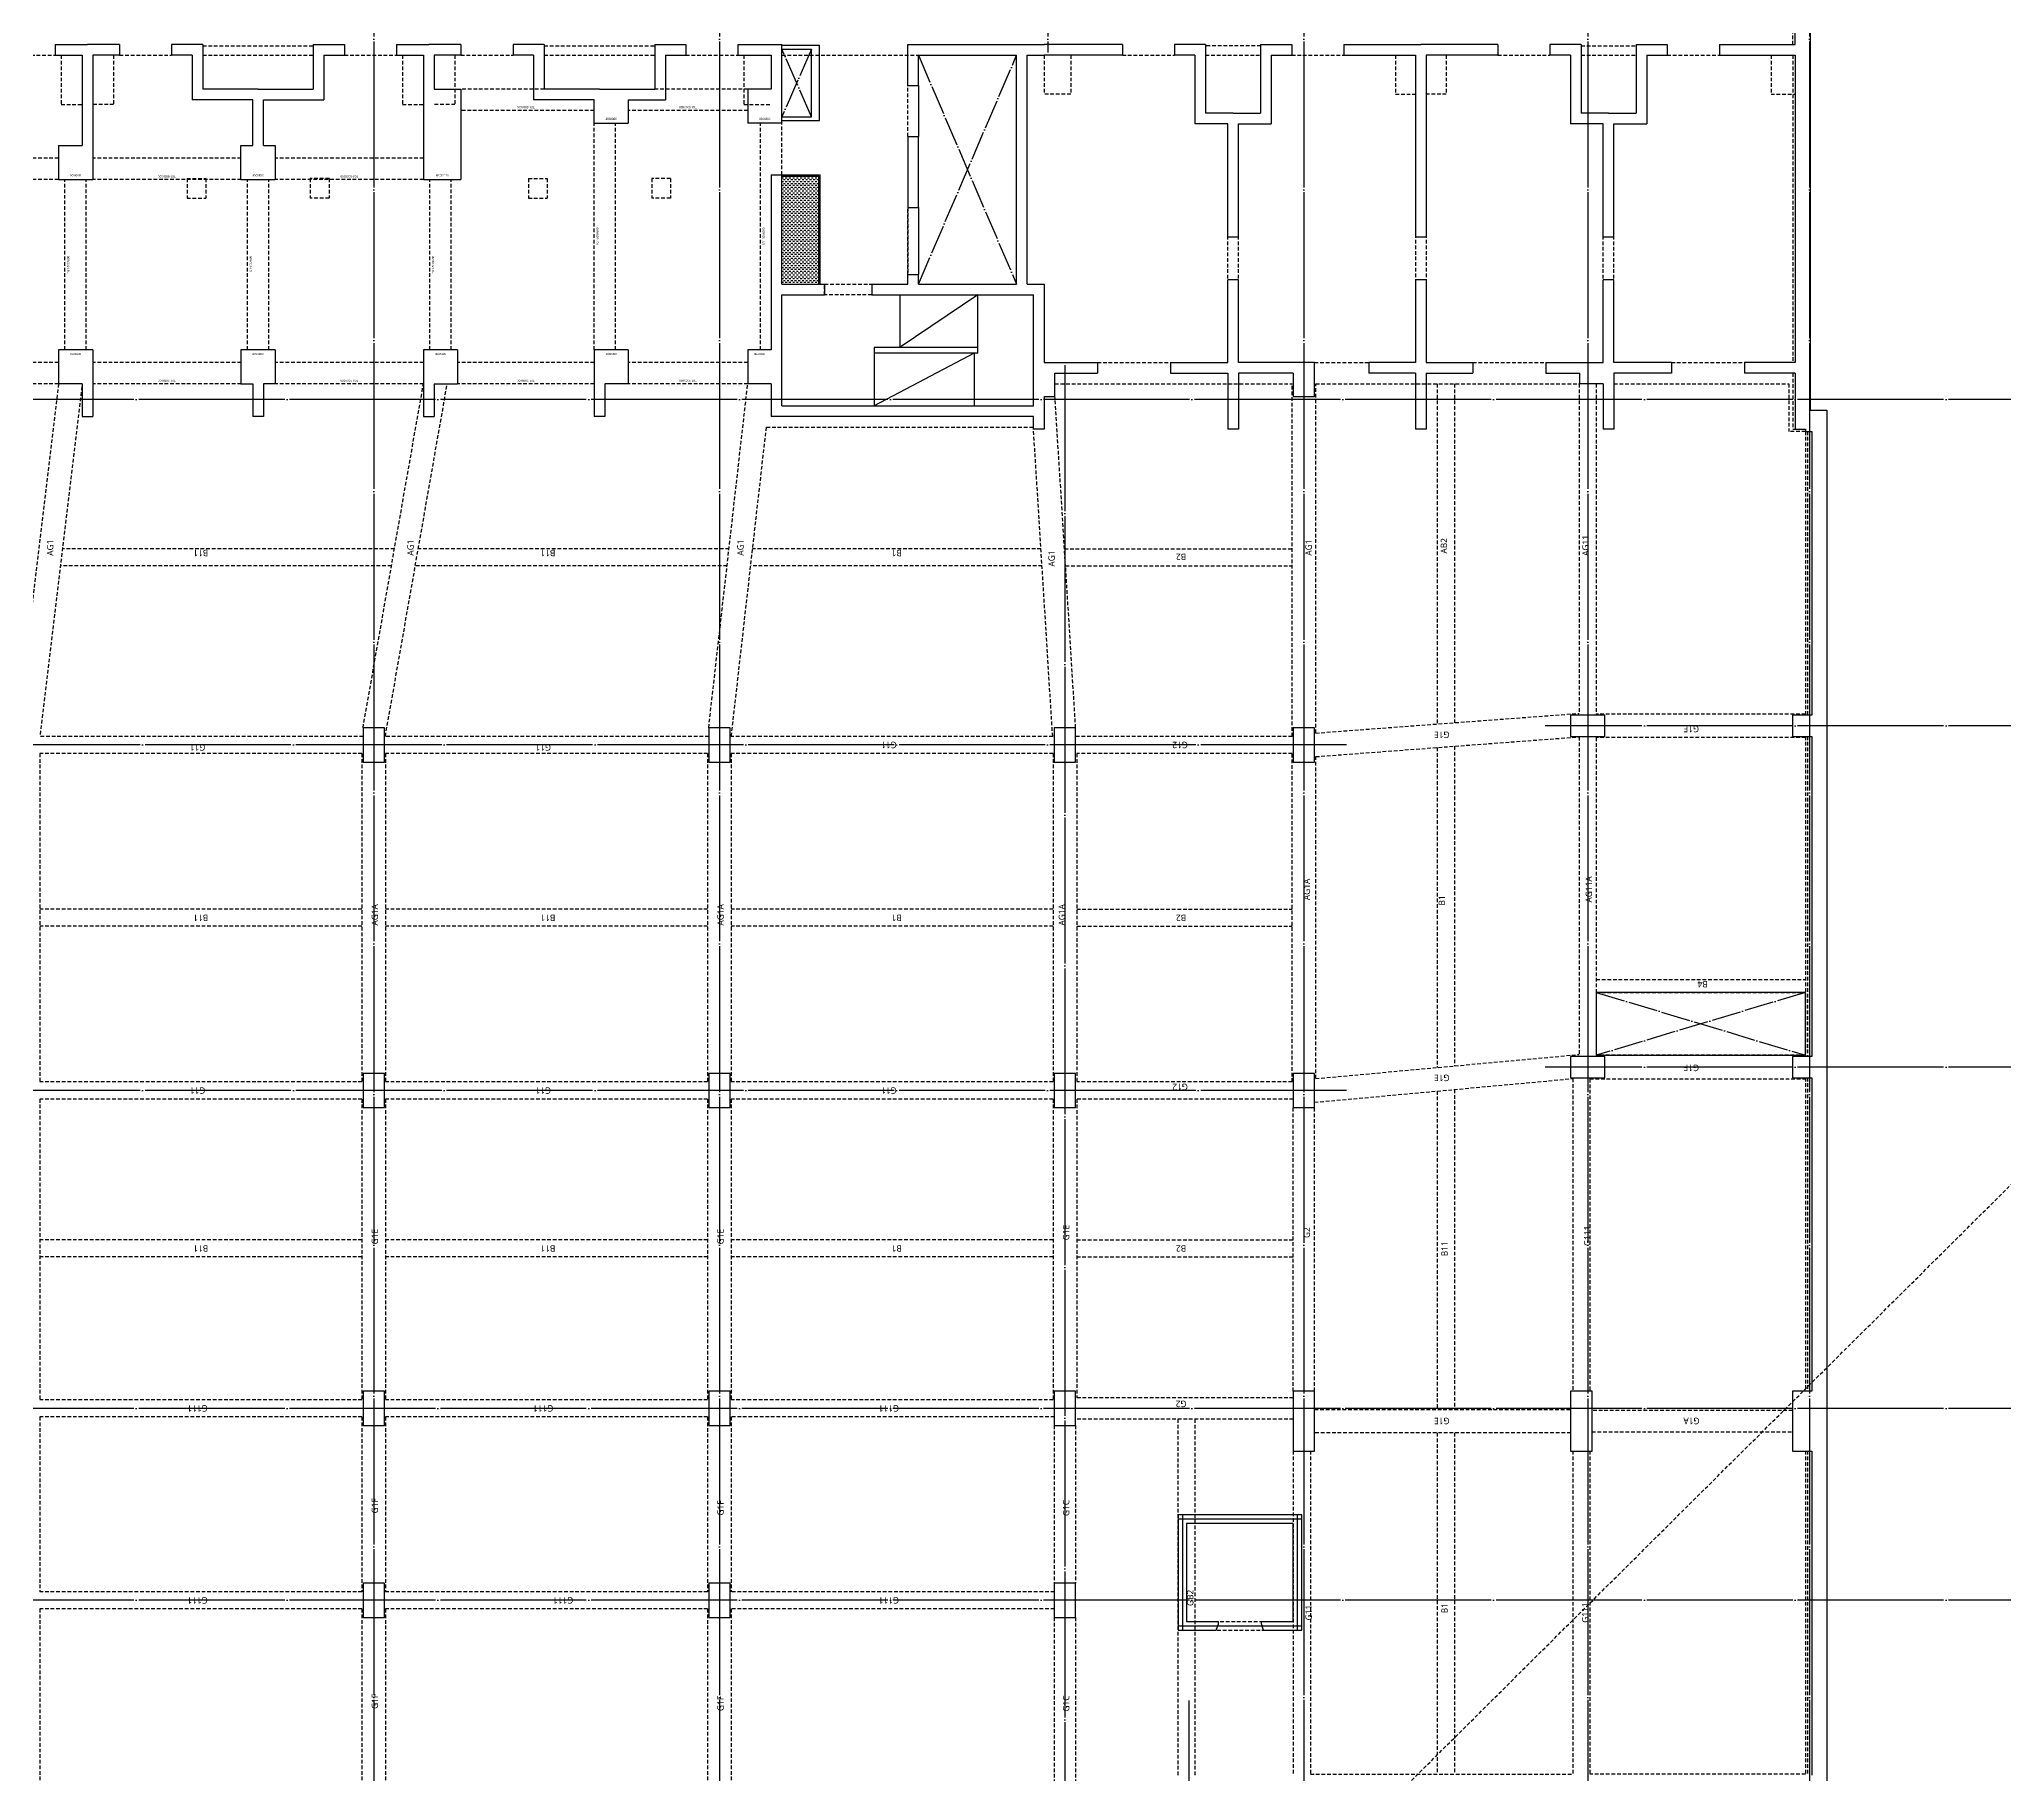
# Model space of a CAD drawing. Header units: millimetres. Extents: x 317501 to 2277231, y -321722 to 1186893.
# Drawn here: x 2086267 to 2132325, y -78136 to -37458 of the extents above; entities that cross this region are included whole.
import ezdxf
from ezdxf.enums import TextEntityAlignment as Align

# ---------------------------------------------------------------- set-up
doc = ezdxf.new("R2010")
doc.units = ezdxf.units.MM
doc.header["$LTSCALE"] = 57
for name, pattern in [('XS-지하주차장$0$CEN', [62, 60, -1, 0, -1]), ('XS-지하주차장$0$DDOT', [14, 12, -1, 0, -1]), ('XS-지하주차장$0$HID', [2.3, 1.5, -0.8])]:
    doc.linetypes.add(name, pattern=pattern)
for name, color, linetype, plot in [('XS-지하주차장$0$0106', 3, 'XS-지하주차장$0$HID', False), ('XS-지하주차장$0$B-TEXT', 7, 'Continuous', False), ('XS-지하주차장$0$DEFPOINT', 144, 'Continuous', False), ('XS-지하주차장$0$G-TEXT', 3, 'Continuous', False), ('XS-지하주차장$0$PD', 145, 'XS-지하주차장$0$HID', False)]:
    doc.layers.add(name, color=color, linetype=linetype, plot=plot)
for name, color, linetype in [('XS-지하주차장$0$AWG', 5, 'XS-지하주차장$0$HID'), ('XS-지하주차장$0$B', 9, 'XS-지하주차장$0$HID'), ('XS-지하주차장$0$BEAM', 6, 'XS-지하주차장$0$HID'), ('XS-지하주차장$0$CEN-P', 14, 'XS-지하주차장$0$CEN'), ('XS-지하주차장$0$COL', 2, 'Continuous'), ('XS-지하주차장$0$DA', 7, 'XS-지하주차장$0$HID'), ('XS-지하주차장$0$DASH', 8, 'Continuous'), ('XS-지하주차장$0$EL7', 7, 'Continuous'), ('XS-지하주차장$0$FP-CORE', 8, 'Continuous'), ('XS-지하주차장$0$G', 4, 'XS-지하주차장$0$HID'), ('XS-지하주차장$0$OPEN', 9, 'XS-지하주차장$0$DDOT'), ('XS-지하주차장$0$STEEL', 9, 'Continuous'), ('XS-지하주차장$0$TG', 30, 'XS-지하주차장$0$HID'), ('XS-지하주차장$0$W1', 2, 'Continuous'), ('XS-지하주차장$0$W1-H', 11, 'XS-지하주차장$0$HID'), ('XS-지하주차장$0$W2', 9, 'Continuous'), ('XS-지하주차장$0$WG', 6, 'XS-지하주차장$0$HID')]:
    doc.layers.add(name, color=color, linetype=linetype)
doc.styles.add('XS-지하주차장$0$맑은 고딕', font='malgun.ttf')
doc.styles.add('XS-지하주차장$0$맑은고딕', font='malgun.ttf')

# ---------------------------------------------------------------- blocks, each defined once
blk = doc.blocks.new('XS-지하주차장$0$B2-W')
at = {"layer": 'XS-지하주차장$0$W1-H'}
for p, q in [((68165, 41045), (67365, 41045)), ((67365, 40495), (67365, 41045)), ((68165, 40245), (68165, 41045)), ((72150, 41045), (72150, 40245)), ((72950, 41045), (72150, 41045)), ((72950, 41045), (72950, 40495)), ((75065, 41125), (75065, 40495)), ((75315, 41125), (75065, 41125)), ((75315, 41125), (75315, 40370)), ((67365, 40495), (66600, 40495)), ((66600, 40495), (66600, 40245)), ((68165, 40245), (66600, 40245)), ((75065, 40245), (72150, 40245)), ((75065, 40495), (72950, 40495)), ((75065, 39615), (75065, 40245)), ((75315, 39615), (75315, 40370)), ((75315, 39615), (75065, 39615)), ((75065, 37915), (75065, 38395)), ((75315, 38395), (75065, 38395)), ((75315, 37665), (75315, 38395)), ((74025, 36495), (74025, 37915)), ((75065, 37915), (74025, 37915)), ((74275, 36370), (74275, 37665)), ((75315, 37665), (74275, 37665)), ((66600, 36245), (66600, 36495)), ((67365, 36495), (66600, 36495)), ((68165, 36770), (67365, 36770)), ((67365, 36770), (67365, 36495)), ((68165, 35970), (68165, 36770)), ((72150, 36770), (72150, 35970)), ((72150, 36770), (72950, 36770)), ((72950, 36770), (72950, 36495)), ((72950, 36495), (74025, 36495)), ((67365, 36245), (66600, 36245)), ((67365, 35970), (67365, 36245)), ((68165, 35970), (67365, 35970)), ((72950, 35970), (72150, 35970)), ((72950, 36245), (74025, 36245)), ((72950, 36245), (72950, 35970)), ((74025, 36245), (74025, 34825)), ((74275, 36370), (74275, 35075)), ((75315, 35075), (74275, 35075)), ((75315, 35075), (75315, 34345)), ((75065, 34825), (74025, 34825)), ((75065, 34825), (75065, 34345)), ((75315, 34345), (75065, 34345)), ((38450, 33910), (38450, 33410)), ((39250, 33910), (38450, 33910)), ((39250, 33410), (39250, 33910)), ((42950, 33910), (42950, 33410)), ((43750, 33910), (42950, 33910)), ((43750, 33410), (43750, 33910)), ((50400, 33910), (50400, 33410)), ((51200, 33910), (50400, 33910)), ((51200, 33410), (51200, 33910)), ((58500, 33910), (58500, 33410)), ((59300, 33910), (58500, 33910)), ((59300, 33410), (59300, 33910)), ((38450, 33410), (39250, 33410)), ((42950, 33410), (43750, 33410)), ((50400, 33410), (51200, 33410)), ((58500, 33410), (59300, 33410)), ((75065, 33125), (75065, 32495)), ((75315, 33125), (75065, 33125)), ((75315, 33125), (75315, 32370)), ((68165, 32495), (66600, 32495)), ((66600, 32495), (66600, 32245)), ((67365, 32245), (66600, 32245)), ((67365, 32245), (67365, 31695)), ((68165, 31695), (68165, 32495)), ((75065, 32495), (72150, 32495)), ((72150, 32495), (72150, 31615)), ((75065, 32245), (74275, 32245)), ((74275, 32245), (74275, 31615)), ((75065, 31615), (75065, 32245)), ((75315, 31615), (75315, 32370)), ((68165, 31695), (67365, 31695)), ((74275, 31615), (72150, 31615)), ((75315, 31615), (75065, 31615)), ((75065, 29915), (75065, 30395)), ((75315, 30395), (75065, 30395)), ((75315, 29665), (75315, 30395)), ((74025, 28495), (74025, 29915)), ((75065, 29915), (74025, 29915)), ((74275, 28370), (74275, 29665)), ((75315, 29665), (74275, 29665)), ((66600, 28245), (66600, 28495)), ((68165, 28495), (66600, 28495)), ((67365, 28245), (66600, 28245)), ((67365, 27695), (67365, 28245)), ((68165, 27695), (68165, 28495)), ((73475, 28495), (74025, 28495)), ((73475, 28495), (73475, 27695)), ((74275, 28370), (74275, 27075)), ((68165, 27695), (67365, 27695)), ((74025, 27695), (73475, 27695)), ((74025, 27695), (74025, 26825)), ((75065, 26825), (74025, 26825)), ((75315, 27075), (74275, 27075)), ((75065, 26825), (75065, 26345)), ((75315, 27075), (75315, 26345)), ((75315, 26345), (75065, 26345)), ((38450, 25810), (38450, 25310)), ((39250, 25810), (38450, 25810)), ((39250, 25310), (39250, 25810)), ((42950, 25810), (42950, 25310)), ((43750, 25810), (42950, 25810)), ((43750, 25310), (43750, 25810)), ((50400, 25810), (50400, 25310)), ((51200, 25810), (50400, 25810)), ((51200, 25310), (51200, 25810)), ((58500, 25810), (58500, 25310)), ((59300, 25810), (58500, 25810)), ((59300, 25310), (59300, 25810)), ((38450, 25310), (39250, 25310)), ((42950, 25310), (43750, 25310)), ((50400, 25310), (51200, 25310)), ((58500, 25310), (59300, 25310)), ((68165, 24895), (67365, 24895)), ((67365, 24345), (67365, 24895)), ((68165, 24345), (68165, 24895)), ((74275, 24895), (73475, 24895)), ((73475, 24095), (73475, 24895)), ((74275, 24345), (74275, 24895)), ((75065, 25125), (75065, 24345)), ((75315, 25125), (75065, 25125)), ((75315, 25125), (75315, 24095)), ((67365, 24345), (66600, 24345)), ((66600, 18195), (66600, 24345)), ((66850, 24095), (69450, 24095)), ((66850, 24095), (66850, 18195)), ((72265, 24345), (68165, 24345)), ((69450, 24095), (69450, 23095)), ((69700, 24095), (72265, 24095)), ((69700, 24095), (69700, 23095)), ((72265, 24345), (72265, 24095)), ((73475, 24095), (75315, 24095)), ((75065, 24345), (74275, 24345)), ((69700, 23095), (69450, 23095)), ((69450, 21985), (69450, 18195)), ((69700, 21985), (69450, 21985)), ((69700, 21985), (69700, 21145)), ((69700, 21145), (69930, 21145)), ((69700, 20895), (69700, 18595)), ((69700, 20895), (69930, 20895)), ((69930, 21145), (69930, 20895)), ((73165, 21145), (71500, 21145)), ((71500, 21145), (71500, 20895)), ((71500, 20895), (73165, 20895)), ((73165, 21145), (73165, 20895)), ((74355, 21145), (75315, 21145)), ((74355, 21145), (74355, 20895)), ((74355, 20895), (75065, 20895)), ((75065, 20895), (75065, 18595)), ((75315, 21145), (75315, 17945)), ((69700, 18595), (75065, 18595)), ((66300, 17945), (66300, 18195)), ((66300, 18195), (66600, 18195)), ((66850, 18195), (69450, 18195)), ((69700, 18345), (69700, 17945)), ((69700, 18345), (75065, 18345)), ((75065, 18345), (75065, 17945)), ((38450, 17710), (38450, 17210)), ((39250, 17710), (38450, 17710)), ((39250, 17210), (39250, 17710)), ((42950, 17710), (42950, 17210)), ((43750, 17710), (42950, 17710)), ((43750, 17210), (43750, 17710)), ((50400, 17710), (50400, 17210)), ((51200, 17710), (50400, 17710)), ((51200, 17210), (51200, 17710)), ((58500, 17710), (58500, 17210)), ((59300, 17710), (58500, 17710)), ((59300, 17210), (59300, 17710)), ((67065, 17945), (66300, 17945)), ((67065, 17945), (67065, 17695)), ((67065, 17695), (67615, 17695)), ((67615, 17695), (67615, 16700)), ((67865, 17945), (67865, 16700)), ((69700, 17945), (67865, 17945)), ((75065, 16115), (75065, 17945)), ((75315, 16115), (75315, 17945)), ((38450, 17210), (39250, 17210)), ((42950, 17210), (43750, 17210)), ((50400, 17210), (51200, 17210)), ((58500, 17210), (59300, 17210)), ((67865, 16700), (67615, 16700)), ((75315, 16115), (75065, 16115)), ((40850, 14810), (38150, 14810)), ((38150, 14810), (38150, 11910)), ((40850, 11910), (40850, 14810)), ((67865, 14990), (67615, 14990)), ((67615, 14990), (67615, 13645)), ((67865, 14990), (67865, 13645)), ((75065, 14415), (75065, 14895)), ((75315, 14895), (75065, 14895)), ((75315, 14165), (75315, 14895)), ((40650, 14610), (38350, 14610)), ((38350, 14610), (38350, 12110)), ((40650, 12110), (40650, 14610)), ((73455, 13645), (73455, 14415)), ((75065, 14415), (73455, 14415)), ((73705, 13520), (73705, 14165)), ((75315, 14165), (73705, 14165)), ((66300, 13395), (66300, 13645)), ((67615, 13645), (66300, 13645)), ((67615, 13395), (66300, 13395)), ((67615, 12110), (67615, 13395)), ((67865, 13645), (73455, 13645)), ((67865, 12110), (67865, 13395)), ((67865, 13395), (73455, 13395)), ((73455, 13395), (73455, 12625)), ((73705, 13520), (73705, 12875)), ((75065, 12625), (73455, 12625)), ((75315, 12875), (73705, 12875)), ((75065, 12625), (75065, 12145)), ((75315, 12875), (75315, 12145)), ((38350, 12110), (40650, 12110)), ((42350, 12110), (42350, 11610)), ((43750, 12110), (42350, 12110)), ((43750, 11610), (43750, 12110)), ((50400, 12110), (50400, 11610)), ((51200, 12110), (50400, 12110)), ((51200, 11610), (51200, 12110)), ((58500, 12110), (58500, 11610)), ((59300, 12110), (58500, 12110)), ((58500, 12110), (58500, 11610)), ((59300, 12110), (58500, 12110)), ((59300, 11610), (59300, 12110)), ((59300, 11610), (59300, 12110)), ((67615, 12110), (67065, 12110)), ((67065, 12110), (67065, 11610)), ((67865, 11610), (67865, 12110)), ((75315, 12145), (75065, 12145)), ((38150, 11910), (40850, 11910)), ((42350, 11610), (43750, 11610)), ((50400, 11610), (51200, 11610)), ((58500, 11610), (59300, 11610)), ((58500, 11610), (59300, 11610)), ((67065, 11610), (67865, 11610)), ((75065, 10925), (75065, 9245)), ((75315, 10925), (75065, 10925)), ((75315, 10925), (75315, 9120)), ((67865, 10340), (67615, 10340)), ((67615, 9245), (67615, 10340)), ((67865, 9245), (67865, 10340)), ((66300, 8995), (66300, 9245)), ((67615, 9245), (66300, 9245)), ((75065, 9245), (67865, 9245)), ((67615, 8995), (66300, 8995)), ((67615, 8995), (67615, 7900)), ((67865, 8995), (67865, 7900)), ((75065, 8995), (67865, 8995)), ((75065, 7315), (75065, 8995)), ((75315, 7315), (75315, 9120)), ((67865, 7900), (67615, 7900)), ((75315, 7315), (75065, 7315)), ((67865, 6190), (67615, 6190)), ((67615, 6190), (67615, 5395)), ((67865, 6190), (67865, 4845)), ((75065, 5615), (75065, 6095)), ((75315, 6095), (75065, 6095)), ((75315, 5365), (75315, 6095)), ((42350, 5610), (42350, 5110)), ((43750, 5610), (42350, 5610)), ((43750, 5110), (43750, 5610)), ((51600, 5610), (51100, 5610)), ((51100, 5610), (51100, 4810)), ((51600, 4810), (51600, 5610)), ((59600, 5610), (59100, 5610)), ((59100, 5610), (59100, 4810)), ((59600, 4810), (59600, 5610)), ((73455, 4845), (73455, 5615)), ((75065, 5615), (73455, 5615)), ((42350, 5110), (43750, 5110)), ((67365, 4845), (67365, 5395)), ((67365, 5395), (67615, 5395)), ((73705, 4720), (73705, 5365)), ((75315, 5365), (73705, 5365)), ((51100, 4810), (51600, 4810)), ((59100, 4810), (59600, 4810)), ((66300, 4595), (66300, 4845)), ((67365, 4845), (66300, 4845)), ((67865, 4845), (73455, 4845)), ((73705, 4720), (73705, 4075)), ((67615, 4595), (66300, 4595)), ((67615, 3250), (67615, 4595)), ((67865, 3250), (67865, 4595)), ((67865, 4595), (73455, 4595)), ((73455, 4595), (73455, 3825)), ((75065, 3825), (73455, 3825)), ((75315, 4075), (73705, 4075)), ((75065, 3825), (75065, 3345)), ((75315, 4075), (75315, 3345)), ((67865, 3250), (67615, 3250)), ((75315, 3345), (75065, 3345)), ((75065, 2125), (75065, 400)), ((75315, 2125), (75065, 2125)), ((75315, 2125), (75315, 400)), ((67865, 1540), (67615, 1540)), ((67615, 400), (67615, 1540)), ((67865, 400), (67865, 1540)), ((42350, 60), (34750, 60)), ((43750, 410), (42350, 410)), ((42350, 410), (42350, 60)), ((43750, 60), (43750, 410)), ((51100, 60), (43750, 60)), ((51600, 410), (51100, 410)), ((51100, 410), (51100, 60)), ((51600, 60), (51600, 410)), ((59100, 60), (51600, 60)), ((59600, 410), (59100, 410)), ((59100, 410), (59100, 60)), ((59600, 60), (59600, 410)), ((66250, 60), (59600, 60)), ((66300, 110), (66250, 110)), ((66250, 110), (66250, 60)), ((67615, 400), (66300, 400)), ((66300, 400), (66300, 110)), ((75065, 400), (67865, 400)), ((75315, 400), (76805, 400)), ((66750, -390), (10505, -390)), ((76355, 0), (66750, 0)), ((66750, 0), (66750, -390))]:
    blk.add_line(p, q, dxfattribs=at)
blk = doc.blocks.new('XS-지하주차장$0$B1-4')
at = {"layer": 'XS-지하주차장$0$DASH'}
h = blk.add_hatch(dxfattribs=at)
h.set_pattern_fill('DASH', color=256, scale=350, angle=180, style=0)
h.set_pattern_definition([(2e-15, (-352465.525, 3658.91), (43.75, 43.75), [43.75, -43.75])])
h.paths.add_polyline_path([(25465, 5635), (24595, 5635), (24595, 3100), (25465, 3100)])
at = {"layer": 'XS-지하주차장$0$EL7'}
for p, q in [((27795, 7755), (27795, 6565)), ((27795, 4900), (27795, 3330))]:
    blk.add_line(p, q, dxfattribs=at)
at = {"layer": 'XS-지하주차장$0$FP-CORE'}
for p, q in [((27370, 1620), (27370, 2850)), ((29190, 2850), (27370, 1620)), ((29190, 1482), (29190, 2850)), ((26760, 1617), (26760, 250)), ((29190, 1617), (26760, 1617)), ((29190, 1482), (26760, 1482)), ((29100, 1480), (26760, 250)), ((29100, 1480), (29100, 250))]:
    blk.add_line(p, q, dxfattribs=at)
at = {"layer": 'XS-지하주차장$0$OPEN'}
for p, q in [((25290, 7025), (24595, 8610)), ((25290, 8610), (24595, 7025)), ((27795, 3100), (30095, 8465)), ((27795, 8465), (30095, 3100))]:
    blk.add_line(p, q, dxfattribs=at)
at = {"layer": 'XS-지하주차장$0$PD'}
for p, q in [((7705, 8465), (7705, 7315)), ((8935, 8465), (8935, 7315)), ((11025, 8685), (13615, 8685)), ((15705, 8465), (15705, 7315)), ((16935, 8465), (16935, 7315)), ((19025, 8685), (21615, 8685)), ((23705, 8465), (23705, 7315)), ((30745, 8465), (30745, 7555)), ((31365, 8465), (31365, 7555)), ((35815, 8685), (34525, 8685)), ((38975, 8465), (38975, 7555)), ((40165, 8465), (40165, 7555)), ((43325, 8685), (44615, 8685)), ((47775, 8465), (47775, 7555)), ((31365, 7555), (30745, 7555)), ((38975, 7555), (39445, 7555)), ((40165, 7555), (39695, 7555)), ((47775, 7555), (48340, 7555)), ((7705, 7315), (8195, 7315)), ((8935, 7315), (8445, 7315)), ((15705, 7315), (16195, 7315)), ((16935, 7315), (16445, 7315)), ((23705, 7315), (24345, 7315)), ((10655, 5575), (11095, 5575)), ((10655, 5575), (10655, 5120)), ((11095, 5575), (11095, 5120)), ((13985, 5575), (13545, 5575)), ((13545, 5575), (13545, 5120)), ((13985, 5575), (13985, 5120)), ((18655, 5575), (19095, 5575)), ((18655, 5575), (18655, 5120)), ((19095, 5575), (19095, 5120)), ((21985, 5575), (21545, 5575)), ((21545, 5575), (21545, 5120)), ((21985, 5575), (21985, 5120)), ((10655, 5120), (11095, 5120)), ((13985, 5120), (13545, 5120)), ((18655, 5120), (19095, 5120)), ((21985, 5120), (21545, 5120))]:
    blk.add_line(p, q, dxfattribs=at)
at = {"layer": 'XS-지하주차장$0$STEEL'}
for p, q in [((24595, 5665), (25495, 5665)), ((24595, 5635), (25465, 5635)), ((25465, 3100), (25465, 5635)), ((25495, 3100), (25495, 5665))]:
    blk.add_line(p, q, dxfattribs=at)
at = {"layer": 'XS-지하주차장$0$W1'}
for p, q in [((48340, 8715), (48340, 10205)), ((48690, 9755), (48690, 150)), ((7565, 8715), (8320, 8715)), ((7565, 8715), (7565, 8465)), ((7565, 8465), (8195, 8465)), ((8195, 8465), (8195, 6350)), ((9075, 8715), (8320, 8715)), ((8445, 8465), (8445, 5550)), ((9075, 8465), (8445, 8465)), ((9075, 8715), (9075, 8465)), ((11025, 8715), (10295, 8715)), ((10295, 8715), (10295, 8465)), ((10775, 8465), (10295, 8465)), ((10775, 8465), (10775, 7425)), ((11025, 8715), (11025, 7675)), ((13615, 8715), (14345, 8715)), ((13615, 8715), (13615, 7675)), ((13865, 8465), (14345, 8465)), ((13865, 8465), (13865, 7425)), ((14345, 8715), (14345, 8465)), ((15565, 8715), (16320, 8715)), ((15565, 8715), (15565, 8465)), ((15565, 8465), (16195, 8465)), ((16195, 8465), (16195, 5550)), ((17075, 8715), (16320, 8715)), ((16445, 8465), (16445, 7675)), ((17075, 8465), (16445, 8465)), ((17075, 8715), (17075, 8465)), ((19025, 8715), (18295, 8715)), ((18295, 8715), (18295, 8465)), ((18775, 8465), (18295, 8465)), ((18775, 8465), (18775, 7425)), ((19025, 8715), (19025, 7675)), ((21615, 8715), (22345, 8715)), ((21615, 8715), (21615, 7675)), ((21865, 8465), (22345, 8465)), ((21865, 8465), (21865, 7425)), ((22345, 8715), (22345, 8465)), ((23565, 8715), (24595, 8715)), ((23565, 8715), (23565, 8465)), ((23565, 8465), (24345, 8465)), ((24345, 8465), (24345, 7675)), ((24595, 6875), (24595, 8715)), ((27545, 8715), (30745, 8715)), ((27545, 7755), (27545, 8715)), ((27795, 8465), (30095, 8465)), ((27795, 7755), (27795, 8465)), ((30095, 3100), (30095, 8465)), ((30345, 3100), (30345, 8465)), ((30345, 8465), (30745, 8465)), ((32575, 8715), (30745, 8715)), ((32575, 8465), (30745, 8465)), ((32575, 8715), (32575, 8465)), ((34525, 8715), (33795, 8715)), ((33795, 8715), (33795, 8465)), ((34275, 8465), (33795, 8465)), ((34275, 8465), (34275, 6855)), ((34525, 8715), (34525, 7105)), ((35815, 8715), (36545, 8715)), ((35815, 8715), (35815, 7105)), ((36065, 8465), (36545, 8465)), ((36065, 8465), (36065, 6855)), ((36545, 8715), (36545, 8465)), ((37765, 8715), (39570, 8715)), ((37765, 8715), (37765, 8465)), ((37765, 8465), (39445, 8465)), ((39445, 8465), (39445, 4200)), ((41375, 8715), (39570, 8715)), ((39695, 8465), (39695, 4200)), ((41375, 8465), (39695, 8465)), ((41375, 8715), (41375, 8465)), ((43325, 8715), (42595, 8715)), ((42595, 8715), (42595, 8465)), ((43075, 8465), (42595, 8465)), ((43075, 8465), (43075, 6855)), ((43325, 8715), (43325, 7105)), ((44615, 8715), (45345, 8715)), ((44615, 8715), (44615, 7105)), ((44865, 8465), (45345, 8465)), ((44865, 8465), (44865, 6855)), ((45345, 8715), (45345, 8465)), ((46565, 8715), (48340, 8715)), ((46565, 8715), (46565, 8465)), ((46565, 8465), (48340, 8465)), ((48340, 8465), (48340, 1265)), ((12195, 7425), (10775, 7425)), ((12320, 7675), (11025, 7675)), ((12195, 6350), (12195, 7425)), ((12320, 7675), (13615, 7675)), ((12445, 6350), (12445, 7425)), ((12445, 7425), (13865, 7425)), ((16445, 7675), (17075, 7675)), ((17075, 7675), (17075, 5550)), ((20195, 7425), (18775, 7425)), ((20320, 7675), (19025, 7675)), ((20195, 6875), (20195, 7425)), ((20320, 7675), (21615, 7675)), ((20995, 7425), (21865, 7425)), ((20995, 7425), (20995, 6875)), ((24345, 7675), (23795, 7675)), ((23795, 7675), (23795, 6875)), ((27545, 7755), (27795, 7755)), ((35170, 7105), (34525, 7105)), ((35170, 7105), (35815, 7105)), ((43970, 7105), (43325, 7105)), ((43970, 7105), (44615, 7105)), ((20195, 6875), (20995, 6875)), ((24595, 6875), (23795, 6875)), ((27545, 6565), (27545, 4900)), ((27545, 6565), (27795, 6565)), ((27795, 4900), (27795, 6565)), ((35045, 6855), (34275, 6855)), ((35045, 4200), (35045, 6855)), ((35295, 6855), (36065, 6855)), ((35295, 4200), (35295, 6855)), ((43845, 6855), (43075, 6855)), ((43845, 4200), (43845, 6855)), ((44095, 6855), (44865, 6855)), ((44095, 4200), (44095, 6855)), ((7645, 6350), (8195, 6350)), ((7645, 6350), (7645, 5550)), ((11920, 6350), (12195, 6350)), ((11920, 5550), (11920, 6350)), ((12445, 6350), (12720, 6350)), ((12720, 6350), (12720, 5550)), ((7645, 5550), (8445, 5550)), ((11920, 5550), (12720, 5550)), ((16195, 5550), (17075, 5550)), ((24345, 5665), (24345, 1565)), ((24345, 5665), (24595, 5665)), ((24595, 3100), (24595, 5665)), ((27545, 4900), (27795, 4900)), ((35295, 4200), (35045, 4200)), ((39695, 4200), (39445, 4200)), ((44095, 4200), (43845, 4200)), ((27545, 3330), (27795, 3330)), ((27545, 3100), (27545, 3330)), ((27795, 3100), (27795, 3330)), ((24595, 3100), (25595, 3100)), ((24595, 250), (24595, 2850)), ((24595, 2850), (25595, 2850)), ((25595, 3100), (25595, 2850)), ((26705, 3100), (27545, 3100)), ((26705, 3100), (26705, 2850)), ((26705, 2850), (30495, 2850)), ((27795, 3100), (30095, 3100)), ((30345, 3100), (30745, 3100)), ((30495, 250), (30495, 2850)), ((30745, 3100), (30745, 1265)), ((35045, 1265), (35045, 3200)), ((35295, 3200), (35045, 3200)), ((35295, 1265), (35295, 3200)), ((39695, 3200), (39445, 3200)), ((39445, 3200), (39445, 1265)), ((39695, 3200), (39695, 1265)), ((43845, 1265), (43845, 3200)), ((44095, 3200), (43845, 3200)), ((44095, 1265), (44095, 3200)), ((8445, 1565), (7645, 1565)), ((7645, 1565), (7645, 765)), ((8445, 1565), (8445, 0)), ((12720, 1565), (11920, 1565)), ((11920, 1565), (11920, 765)), ((12720, 1565), (12720, 765)), ((16995, 1565), (16195, 1565)), ((16195, 1565), (16195, 0)), ((16995, 1565), (16995, 765)), ((20995, 1565), (20195, 1565)), ((20195, 1565), (20195, 0)), ((20995, 1565), (20995, 765)), ((24345, 1565), (23795, 1565)), ((23795, 1565), (23795, 765)), ((30745, 1265), (31990, 1265)), ((30995, 1015), (31990, 1015)), ((31990, 1265), (31990, 1015)), ((33700, 1265), (35045, 1265)), ((33700, 1265), (33700, 1015)), ((33700, 1015), (35045, 1015)), ((35045, 1015), (35045, -300)), ((36580, 1265), (35295, 1265)), ((36580, 1015), (35295, 1015)), ((35295, 1015), (35295, -300)), ((39445, 1265), (38350, 1265)), ((38350, 1265), (38350, 1015)), ((39445, 1015), (38350, 1015)), ((39445, 1015), (39445, -300)), ((39695, 1265), (40790, 1265)), ((39695, 1015), (39695, -300)), ((39695, 1015), (40790, 1015)), ((40790, 1265), (40790, 1015)), ((42500, 1265), (43845, 1265)), ((42500, 1265), (42500, 1015)), ((42500, 1015), (43295, 1015)), ((45440, 1265), (44095, 1265)), ((45440, 1015), (44095, 1015)), ((44095, 1015), (44095, -300)), ((45440, 1265), (45440, 1015)), ((48340, 1265), (47150, 1265)), ((47150, 1265), (47150, 1015)), ((48340, 1015), (47150, 1015)), ((48340, 1015), (48340, -300)), ((8195, 765), (7645, 765)), ((8195, 765), (8195, 0)), ((11920, 765), (12195, 765)), ((12195, 765), (12195, 0)), ((12720, 765), (12445, 765)), ((12445, 765), (12445, 0)), ((16445, 765), (16445, 0)), ((16445, 765), (16995, 765)), ((20995, 765), (20445, 765)), ((20445, 765), (20445, 0)), ((24345, 765), (23795, 765)), ((24345, 765), (24345, 0)), ((30745, 465), (30745, -300)), ((43845, 765), (43845, -300)), ((8195, 0), (8445, 0)), ((12445, 0), (12195, 0)), ((16195, 0), (16445, 0)), ((20445, 0), (20195, 0)), ((24595, 250), (30495, 250)), ((30495, 0), (24345, 0)), ((30495, -300), (30495, 0)), ((30745, -300), (30495, -300)), ((35295, -300), (35045, -300)), ((39695, -300), (39445, -300)), ((44095, -300), (43845, -300)), ((48340, -300), (48580, -300))]:
    blk.add_line(p, q, dxfattribs=at)
at = {"layer": 'XS-지하주차장$0$W2'}
for p, q in [((24595, 8700), (25480, 8700)), ((24595, 8610), (25290, 8610)), ((25290, 7025), (25290, 8610)), ((25480, 6935), (25480, 8700)), ((24595, 7025), (25290, 7025)), ((24595, 6935), (25480, 6935))]:
    blk.add_line(p, q, dxfattribs=at)
at = {"layer": 'XS-지하주차장$0$DEFPOINT', "color": 1, "style": 'XS-지하주차장$0$맑은고딕', "width": 0.8}
for s, p in [('800X800', (20595, 6975)), ('800X800', (24195, 6975)), ('800X800', (8045, 5650)), ('800X800', (12320, 5650)), ('880X2125', (16635, 5650)), ('800X800', (8045, 1465)), ('800X800', (12320, 1465)), ('800X800', (16595, 1465)), ('800X800', (20595, 1465)), ('800X800', (24070, 1465))]:
    blk.add_text(s, height=50, dxfattribs=at).set_placement(p, align=Align.MIDDLE_CENTER)

msp = doc.modelspace()

# ---------------------------------------------------------------- linework, layer by layer
at = {"layer": 'XS-지하주차장$0$0106'}
msp.add_line((2103176.6, -93426.7), (2277231.4, 79587.4), dxfattribs=at)
at = {"layer": 'XS-지하주차장$0$AWG'}
for p, q in [((2085418.6, -37833.4), (2086638.6, -37833.4)), ((2088148.6, -37833.4), (2089368.6, -37833.4)), ((2090098.6, -37833.4), (2092688.6, -37833.4)), ((2093418.6, -37833.4), (2094638.6, -37833.4)), ((2096148.6, -37833.4), (2097368.6, -37833.4)), ((2098098.6, -37833.4), (2100688.6, -37833.4)), ((2101418.6, -37833.4), (2102638.6, -37833.4)), ((2103668.6, -37833.4), (2106868.6, -37833.4)), ((2111648.6, -37833.4), (2112868.6, -37833.4)), ((2113598.6, -37833.4), (2114888.6, -37833.4)), ((2115618.6, -37833.4), (2116838.6, -37833.4)), ((2120448.6, -37833.4), (2121668.6, -37833.4)), ((2122398.6, -37833.4), (2123688.6, -37833.4)), ((2124418.6, -37833.4), (2125638.6, -37833.4)), ((2111063.6, -45033.4), (2112773.6, -45033.4)), ((2116153.6, -45033.4), (2117423.6, -45033.4)), ((2119863.6, -45033.4), (2121573.6, -45033.4)), ((2124513.6, -45033.4), (2126223.6, -45033.4)), ((2110068.6, -45533.4), (2115628.6, -45533.4)), ((2116178.6, -45533.4), (2122368.6, -45533.4)), ((2123168.6, -45533.4), (2127263.6, -45533.4)), ((2127263.6, -45533.4), (2127263.6, -46648.4)), ((2103307, -46548.4), (2109562.2, -46548.4))]:
    msp.add_line(p, q, dxfattribs=at)
at = {"layer": 'XS-지하주차장$0$B'}
for p, q in [((2119028.6, -45533.4), (2119028.6, -53507)), ((2119428.6, -45533.4), (2119428.6, -53477)), ((2094590.5, -49398.4), (2086810, -49398.4)), ((2102430.1, -49398.4), (2095148.9, -49398.4)), ((2109740.2, -49398.4), (2102983.6, -49398.4)), ((2110291.3, -49398.4), (2115628.6, -49398.4)), ((2094520.3, -49798.4), (2086762.2, -49798.4)), ((2102384.7, -49798.4), (2095078.7, -49798.4)), ((2109765.2, -49798.4), (2102938.2, -49798.4)), ((2110316.2, -49798.4), (2115628.6, -49798.4)), ((2119028.6, -54058.5), (2119028.6, -61558.7)), ((2119428.6, -54028.5), (2119428.6, -61522)), ((2093828.6, -57848.4), (2086278.6, -57848.4)), ((2101928.6, -57848.4), (2094378.6, -57848.4)), ((2110028.6, -57848.4), (2102478.6, -57848.4)), ((2110578.6, -57848.4), (2115628.6, -57848.4)), ((2093828.6, -58248.4), (2086278.6, -58248.4)), ((2101928.6, -58248.4), (2094378.6, -58248.4)), ((2110028.6, -58248.4), (2102478.6, -58248.4)), ((2110578.6, -58248.4), (2115628.6, -58248.4)), ((2122753.6, -59498.4), (2127653.6, -59498.4)), ((2122753.6, -59798.4), (2127653.6, -59798.4)), ((2119028.6, -62111), (2119028.6, -69573.4)), ((2119428.6, -62074.3), (2119428.6, -69573.4)), ((2093828.6, -65598.4), (2086278.6, -65598.4)), ((2101928.6, -65598.4), (2094378.6, -65598.4)), ((2110028.6, -65598.4), (2102478.6, -65598.4)), ((2110578.6, -65598.4), (2115653.6, -65598.4)), ((2093828.6, -65998.4), (2086278.6, -65998.4)), ((2101928.6, -65998.4), (2094378.6, -65998.4)), ((2110028.6, -65998.4), (2102478.6, -65998.4)), ((2110578.6, -65998.4), (2115653.6, -65998.4)), ((2119028.6, -70123.4), (2119028.6, -78123.4)), ((2119428.6, -70123.4), (2119428.6, -78123.4))]:
    msp.add_line(p, q, dxfattribs=at)
at = {"layer": 'XS-지하주차장$0$BEAM'}
msp.add_line((2106618.6, -39733.4), (2106618.6, -38543.4), dxfattribs=at)
for points in [[(2106618.6, -41398.4), (2106618.6, -42968.4)], [(2104668.6, -43448.4), (2104668.6, -43198.4), (2105778.6, -43198.4), (2105778.6, -43448.4)]]:
    msp.add_lwpolyline(points, close=True, dxfattribs=at)
at = {"layer": 'XS-지하주차장$0$CEN-P'}
for p, q in [((2094103.6, 75581.6), (2094103.6, -148398.4)), ((2102203.6, 75581.6), (2102203.6, -148398.4)), ((2115903.6, 75581.6), (2115903.6, -148398.4)), ((2122553.6, 75581.6), (2122553.6, -148398.4)), ((2127753.6, 75581.6), (2127753.6, -148398.4)), ((2110303.6, -45098.4), (2110303.6, -148398.4)), ((2148563.6, -53548.4), (2121553.6, -53548.4)), ((2148563.6, -61548.4), (2121553.6, -61548.4)), ((2148563.6, -69548.4), (1953563.6, -69548.4)), ((2115853.6, -72148.4), (2112953.6, -72148.4)), ((2113053.6, -72048.4), (2113053.6, -74748.4)), ((2115753.6, -74748.4), (2115753.6, -72048.4)), ((2112953.6, -74648.4), (2115853.6, -74648.4))]:
    msp.add_line(p, q, dxfattribs=at)
at = {"layer": 'XS-지하주차장$0$CEN-P', "color": 124}
for p, q in [((2109903.6, 75581.6), (2109903.6, -37768.4)), ((2148563.6, -74048.4), (2062563.6, -74048.4)), ((2113203.6, -76398.4), (2113203.6, -96948.4))]:
    msp.add_line(p, q, dxfattribs=at)
at = {"layer": 'XS-지하주차장$0$CEN-P', "color": 181}
for p, q in [((2148563.6, -45898.4), (2076903.6, -45898.4)), ((2116903.6, -53998.4), (2076903.6, -53998.4)), ((2116903.6, -62098.4), (2076903.6, -62098.4))]:
    msp.add_line(p, q, dxfattribs=at)
at = {"layer": 'XS-지하주차장$0$COL'}
for p, q in [((2116153.6, -45033.4), (2115653.6, -45033.4)), ((2116153.6, -45833.4), (2116153.6, -45033.4)), ((2110068.6, -45833.4), (2110068.6, -45283.4)), ((2115653.6, -45283.4), (2115653.6, -45833.4)), ((2122368.6, -45533.4), (2122368.6, -45283.4)), ((2122918.6, -45533.4), (2122368.6, -45533.4)), ((2109818.6, -45833.4), (2110068.6, -45833.4)), ((2115653.6, -45833.4), (2116153.6, -45833.4)), ((2127763.6, -46148.4), (2128153.6, -46148.4)), ((2128153.6, -46148.4), (2128153.6, -102393.4)), ((2127653.6, -46598.4), (2127653.6, -46648.4)), ((2127653.6, -46648.4), (2127803.6, -46648.4)), ((2127803.6, -46648.4), (2127803.6, -53298.4)), ((2127803.6, -53298.4), (2127353.6, -53298.4)), ((2127353.6, -53298.4), (2127353.6, -53798.4)), ((2127353.6, -53798.4), (2127803.6, -53798.4)), ((2127803.6, -53798.4), (2127803.6, -61298.4)), ((2127803.6, -61298.4), (2127353.6, -61298.4)), ((2127353.6, -61298.4), (2127353.6, -61798.4)), ((2127353.6, -61798.4), (2127803.6, -61798.4)), ((2127803.6, -61798.4), (2127803.6, -69148.4)), ((2127803.6, -69148.4), (2127353.6, -69148.4)), ((2127353.6, -69148.4), (2127353.6, -70548.4)), ((2127353.6, -70548.4), (2127803.6, -70548.4)), ((2127803.6, -70548.4), (2127803.6, -78148.4)), ((2115853.6, -72048.4), (2112953.6, -72048.4)), ((2112953.6, -72048.4), (2112953.6, -74748.4)), ((2115653.6, -72248.4), (2113153.6, -72248.4)), ((2113153.6, -72248.4), (2113153.6, -74548.4)), ((2115653.6, -74548.4), (2115653.6, -72248.4)), ((2115853.6, -74748.4), (2115853.6, -72048.4)), ((2113153.6, -74548.4), (2113898.6, -74548.4)), ((2113848.6, -74748.4), (2113898.6, -74598.4)), ((2113898.6, -74598.4), (2113898.6, -74548.4)), ((2114908.6, -74548.4), (2115653.6, -74548.4)), ((2114908.6, -74598.4), (2114908.6, -74548.4)), ((2114958.6, -74748.4), (2114908.6, -74598.4)), ((2112953.6, -74748.4), (2113848.6, -74748.4)), ((2114958.6, -74748.4), (2115853.6, -74748.4))]:
    msp.add_line(p, q, dxfattribs=at)
for points in [[(2122153.6, -53298.4), (2122153.6, -53798.4), (2122953.6, -53798.4), (2122953.6, -53298.4)], [(2093853.6, -54398.4), (2094353.6, -54398.4), (2094353.6, -53598.4), (2093853.6, -53598.4)], [(2101953.6, -54398.4), (2102453.6, -54398.4), (2102453.6, -53598.4), (2101953.6, -53598.4)], [(2110053.6, -54398.4), (2110553.6, -54398.4), (2110553.6, -53598.4), (2110053.6, -53598.4)], [(2115653.6, -54398.4), (2116153.6, -54398.4), (2116153.6, -53598.4), (2115653.6, -53598.4)], [(2093853.6, -62498.4), (2094353.6, -62498.4), (2094353.6, -61698.4), (2093853.6, -61698.4)], [(2101953.6, -62498.4), (2102453.6, -62498.4), (2102453.6, -61698.4), (2101953.6, -61698.4)], [(2110053.6, -62498.4), (2110553.6, -62498.4), (2110553.6, -61698.4), (2110053.6, -61698.4)], [(2115653.6, -62498.4), (2116153.6, -62498.4), (2116153.6, -61698.4), (2115653.6, -61698.4)], [(2122153.6, -61298.4), (2122153.6, -61798.4), (2122953.6, -61798.4), (2122953.6, -61298.4)], [(2093853.6, -69948.4), (2094353.6, -69948.4), (2094353.6, -69148.4), (2093853.6, -69148.4)], [(2101953.6, -69948.4), (2102453.6, -69948.4), (2102453.6, -69148.4), (2101953.6, -69148.4)], [(2110053.6, -69948.4), (2110553.6, -69948.4), (2110553.6, -69148.4), (2110053.6, -69148.4)], [(2115653.6, -70548.4), (2116153.6, -70548.4), (2116153.6, -69148.4), (2115653.6, -69148.4)], [(2122153.6, -70548.4), (2122653.6, -70548.4), (2122653.6, -69148.4), (2122153.6, -69148.4)], [(2093853.6, -74448.4), (2094353.6, -74448.4), (2094353.6, -73648.4), (2093853.6, -73648.4)], [(2101953.6, -74448.4), (2102453.6, -74448.4), (2102453.6, -73648.4), (2101953.6, -73648.4)], [(2110053.6, -74448.4), (2110553.6, -74448.4), (2110553.6, -73648.4), (2110053.6, -73648.4)]]:
    msp.add_lwpolyline(points, close=True, dxfattribs=at)
at = {"layer": 'XS-지하주차장$0$DA', "linetype": 'Continuous'}
msp.add_lwpolyline([(2127653.6, -61273.4), (2127653.6, -59798.4), (2122753.6, -59798.4), (2122753.6, -61273.4), (2127653.6, -61273.4)], dxfattribs=at)
at = {"layer": 'XS-지하주차장$0$G'}
for p, q in [((2086718.6, -45533.4), (2085753.6, -53598.4)), ((2093853.6, -53598.4), (2095268.6, -45533.4)), ((2094376.9, -53798.4), (2095827, -45533.4)), ((2101953.6, -53598.4), (2102868.6, -45533.4)), ((2115628.6, -53798.4), (2115628.6, -45533.4)), ((2116178.6, -53720.7), (2116178.6, -45533.4)), ((2122353.6, -45533.4), (2122353.6, -53257.6)), ((2122753.6, -45533.4), (2122753.6, -53273.4)), ((2087264.7, -45598.7), (2086283.6, -53798.4)), ((2110553.6, -53598.4), (2110068.6, -45833.4)), ((2102484.4, -53798.4), (2103307, -46548.4)), ((2110015, -53798.4), (2109562.2, -46548.4)), ((2116178.6, -53720.7), (2122353.6, -53257.6)), ((2127653.6, -53273.4), (2122753.6, -53273.4)), ((2093853.6, -53798.4), (2086283.6, -53798.4)), ((2101953.6, -53798.4), (2094376.9, -53798.4)), ((2110015, -53798.4), (2102484.4, -53798.4)), ((2115628.6, -53798.4), (2110553.6, -53798.4)), ((2116178.6, -54272.2), (2122353.6, -53809.1)), ((2122353.6, -53809.1), (2122353.6, -61253.9)), ((2127653.6, -53823.4), (2122753.6, -53823.4)), ((2122753.6, -53823.4), (2122753.6, -61273.4)), ((2093828.6, -54198.4), (2086278.6, -54198.4)), ((2086278.6, -54198.4), (2086278.6, -61898.4)), ((2093828.6, -54198.4), (2093828.6, -61898.4)), ((2101928.6, -54198.4), (2094378.6, -54198.4)), ((2094378.6, -54198.4), (2094378.6, -61898.4)), ((2101928.6, -54198.4), (2101928.6, -61898.4)), ((2110028.6, -54198.4), (2102478.6, -54198.4)), ((2102478.6, -54198.4), (2102478.6, -61898.4)), ((2110028.6, -54198.4), (2110028.6, -61898.4)), ((2115628.6, -54198.4), (2110578.6, -54198.4)), ((2110578.6, -54198.4), (2110578.6, -61898.4)), ((2115628.6, -61898.4), (2115628.6, -54198.4)), ((2116178.6, -61819.9), (2116178.6, -54272.2)), ((2116178.6, -61819.9), (2122353.6, -61253.9)), ((2127653.6, -61273.4), (2122753.6, -61273.4)), ((2093828.6, -61898.4), (2086278.6, -61898.4)), ((2101928.6, -61898.4), (2094378.6, -61898.4)), ((2110028.6, -61898.4), (2102478.6, -61898.4)), ((2115628.6, -61898.4), (2110578.6, -61898.4)), ((2116153.6, -62374.5), (2122203.6, -61819.9)), ((2122203.6, -61819.9), (2122203.6, -69148.4)), ((2122603.6, -61823.4), (2122603.6, -69148.4)), ((2122603.6, -61823.4), (2127653.6, -61823.4)), ((2086278.6, -62298.4), (2086278.6, -69348.4)), ((2093828.6, -62298.4), (2086278.6, -62298.4)), ((2093828.6, -62298.4), (2093828.6, -69348.4)), ((2094378.6, -62298.4), (2094378.6, -69348.4)), ((2101928.6, -62298.4), (2094378.6, -62298.4)), ((2101928.6, -62298.4), (2101928.6, -69348.4)), ((2102478.6, -62298.4), (2102478.6, -69348.4)), ((2110028.6, -62298.4), (2102478.6, -62298.4)), ((2110028.6, -62298.4), (2110028.6, -69348.4)), ((2110578.6, -62298.4), (2110578.6, -69298.4)), ((2115653.6, -62298.4), (2110578.6, -62298.4)), ((2115653.6, -69148.4), (2115653.6, -62498.4)), ((2116153.6, -69148.4), (2116153.6, -62498.4)), ((2093828.6, -69348.4), (2086278.6, -69348.4)), ((2101928.6, -69348.4), (2094378.6, -69348.4)), ((2110028.6, -69348.4), (2102478.6, -69348.4)), ((2115653.6, -69298.4), (2110578.6, -69298.4)), ((2086278.6, -69748.4), (2086278.6, -73848.4)), ((2093828.6, -69748.4), (2086278.6, -69748.4)), ((2093828.6, -69748.4), (2093828.6, -73848.4)), ((2094378.6, -69748.4), (2094378.6, -73848.4)), ((2101928.6, -69748.4), (2094378.6, -69748.4)), ((2101928.6, -69748.4), (2101928.6, -73848.4)), ((2102478.6, -69748.4), (2102478.6, -73848.4)), ((2110053.6, -69748.4), (2102478.6, -69748.4)), ((2110053.6, -69948.4), (2110053.6, -73648.4)), ((2115653.6, -69798.4), (2110553.6, -69798.4)), ((2110553.6, -69948.4), (2110553.6, -73648.4)), ((2112953.6, -78148.4), (2112953.6, -69798.4)), ((2113353.6, -78148.4), (2113353.6, -69798.4)), ((2116153.6, -69573.4), (2122153.6, -69573.4)), ((2127353.6, -69598.4), (2122653.6, -69598.4)), ((2122153.6, -70123.4), (2116153.6, -70123.4)), ((2122653.6, -70098.4), (2127353.6, -70098.4)), ((2115653.6, -70548.4), (2115653.6, -78148.4)), ((2116053.6, -70548.4), (2116053.6, -78123.4)), ((2122203.6, -70548.4), (2122203.6, -78123.4)), ((2122603.6, -70548.4), (2122603.6, -78123.4)), ((2093828.6, -73848.4), (2086278.6, -73848.4)), ((2101928.6, -73848.4), (2094378.6, -73848.4)), ((2110053.6, -73848.4), (2102478.6, -73848.4)), ((2086278.6, -74248.4), (2086278.6, -78748.4)), ((2093828.6, -74248.4), (2086278.6, -74248.4)), ((2093828.6, -74248.4), (2093828.6, -78748.4)), ((2094378.6, -74248.4), (2094378.6, -78748.4)), ((2101928.6, -74248.4), (2094378.6, -74248.4)), ((2101928.6, -74248.4), (2101928.6, -78748.4)), ((2102478.6, -74248.4), (2102478.6, -78748.4)), ((2110053.6, -74248.4), (2102478.6, -74248.4)), ((2110053.6, -74448.4), (2110053.6, -78548.4)), ((2110553.6, -74448.4), (2110553.6, -78548.4)), ((2116053.6, -78123.4), (2122203.6, -78123.4)), ((2127653.6, -78123.4), (2122603.6, -78123.4))]:
    msp.add_line(p, q, dxfattribs=at)
at = {"layer": 'XS-지하주차장$0$OPEN'}
for points in [[(2122753.6, -59798.4), (2127653.6, -61273.4)], [(2127653.6, -59798.4), (2122753.6, -61273.4)]]:
    msp.add_lwpolyline(points, dxfattribs=at)
at = {"layer": 'XS-지하주차장$0$TG'}
for p, q in [((2098098.6, -38623.4), (2096148.6, -38623.4)), ((2102868.6, -38623.4), (2100688.6, -38623.4)), ((2099268.6, -39123.4), (2096148.6, -39123.4)), ((2102868.6, -39123.4), (2100068.6, -39123.4)), ((2099268.6, -44733.4), (2099268.6, -39423.4)), ((2099768.6, -44733.4), (2099768.6, -39423.4)), ((2103168.6, -44733.4), (2103168.6, -39423.4)), ((2103668.6, -40633.4), (2103668.6, -39423.4)), ((2086718.6, -40248.4), (2084068.6, -40248.4)), ((2090993.6, -40248.4), (2087518.6, -40248.4)), ((2095268.6, -40248.4), (2091793.6, -40248.4)), ((2086718.6, -40748.4), (2084068.6, -40748.4)), ((2086868.6, -44733.4), (2086868.6, -40748.4)), ((2087368.6, -44733.4), (2087368.6, -40748.4)), ((2090993.6, -40748.4), (2087518.6, -40748.4)), ((2091143.6, -44733.4), (2091143.6, -40748.4)), ((2091643.6, -44733.4), (2091643.6, -40748.4)), ((2095268.6, -40748.4), (2091793.6, -40748.4)), ((2095418.6, -44733.4), (2095418.6, -40748.4)), ((2095918.6, -44733.4), (2095918.6, -40748.4)), ((2086718.6, -45033.4), (2084068.6, -45033.4)), ((2090993.6, -45033.4), (2087518.6, -45033.4)), ((2095268.6, -45033.4), (2091793.6, -45033.4)), ((2099268.6, -45033.4), (2096068.6, -45033.4)), ((2102868.6, -45033.4), (2100068.6, -45033.4)), ((2086718.6, -45533.4), (2084068.6, -45533.4)), ((2090993.6, -45533.4), (2087518.6, -45533.4)), ((2095268.6, -45533.4), (2091793.6, -45533.4)), ((2099268.6, -45533.4), (2096068.6, -45533.4)), ((2102868.6, -45533.4), (2100068.6, -45533.4))]:
    msp.add_line(p, q, dxfattribs=at)
at = {"layer": 'XS-지하주차장$0$WG'}
for p, q in [((2127653.6, -46648.4), (2127263.6, -46648.4)), ((2127653.6, -46648.4), (2127653.6, -53298.4)), ((2127653.6, -53798.4), (2127653.6, -61298.4)), ((2127653.6, -61798.4), (2127653.6, -69148.4)), ((2127653.6, -70548.4), (2127653.6, -78148.4))]:
    msp.add_line(p, q, dxfattribs=at)

# ---------------------------------------------------------------- block references
at = {"layer": 'XS-지하주차장$0$W1'}
msp.add_blockref('XS-지하주차장$0$B1-4', (2079073.6, -46298.4), dxfattribs=at)
at = {"layer": 'XS-지하주차장$0$W1-H', "rotation": 90}
msp.add_blockref('XS-지하주차장$0$B2-W', (2127763.6, -112898.4), dxfattribs=at)

# ---------------------------------------------------------------- texts
at = {"layer": 'XS-지하주차장$0$B-TEXT', "color": 0, "style": 'XS-지하주차장$0$맑은 고딕'}
for s, rotation, p in [('AB2', 90, (2119183.4, -49331.4)), ('B11', 180, (2090051.6, -49499.7)), ('B11', 180, (2098185.4, -49499.7)), ('B1', 180, (2106360.3, -49499.7)), ('B2', 180, (2113025.3, -49587.8)), ('G11', 180, (2106175.3, -53999.7)), ('G12', 180, (2113000.3, -53999.7)), ('B1', 90, (2119135.7, -57642.8)), ('B11', 180, (2090051.6, -58049.7)), ('B11', 180, (2098185.4, -58049.7)), ('B1', 180, (2106360.3, -58049.7)), ('B2', 180, (2113025.3, -58049.7)), ('B4', 180, (2125247.5, -59607.7)), ('G11', 180, (2089975.3, -62099.7)), ('G11', 180, (2098075.3, -62099.7)), ('G11', 180, (2106175.3, -62099.7)), ('G12', 180, (2113000.3, -62014.6)), ('B11', 180, (2090051.6, -65799.7)), ('B11', 180, (2098185.4, -65799.7)), ('B1', 180, (2106360.3, -65799.7)), ('B2', 180, (2113025.3, -65799.7)), ('B11', 90, (2119196.9, -65808.4)), ('G111', 180, (2089975.3, -69549.7)), ('G111', 180, (2098075.3, -69549.7)), ('G111', 180, (2106175.3, -69549.7)), ('G2', 180, (2113025.3, -69444.6)), ('G111', 180, (2089975.3, -74049.7)), ('G111', 180, (2098542.4, -74049.7)), ('G111', 180, (2106175.3, -74049.7)), ('GB2', 90, (2113238.6, -73991.8)), ('B1', 90, (2119196.9, -74233.4))]:
    msp.add_text(s, height=150, rotation=rotation, dxfattribs=at).set_placement(p, align=Align.MIDDLE_CENTER)
at = {"layer": 'XS-지하주차장$0$DEFPOINT', "color": 2, "style": 'XS-지하주차장$0$맑은고딕'}
for rotation, p in [(180, (2097668.6, -39048.4)), (180, (2101468.6, -39048.4)), (180, (2089256.1, -40673.4)), (180, (2093531.1, -40673.4)), (90, (2099343.6, -42078.4)), (90, (2103243.6, -42078.4)), (90, (2086943.6, -42740.9)), (90, (2091218.6, -42740.9)), (90, (2095493.6, -42740.9)), (180, (2089256.1, -45458.4)), (180, (2093531.1, -45458.4)), (180, (2097668.6, -45458.4)), (180, (2101468.6, -45458.4))]:
    msp.add_text('TG1-500X600', height=50, rotation=rotation, dxfattribs=at).set_placement(p, align=Align.MIDDLE_CENTER)
at = {"layer": 'XS-지하주차장$0$G-TEXT', "color": 3, "linetype": 'XS-지하주차장$0$HID', "style": 'XS-지하주차장$0$맑은 고딕'}
for s, rotation, p in [('AG1', 90, (2086521.9, -49375)), ('AG1', 90, (2094965.7, -49372.5)), ('AG1', 90, (2102697.2, -49372.5)), ('AG1', 90, (2116012.6, -49372.5)), ('AG11', 90, (2122501, -49322.5)), ('AG1', 90, (2109989.3, -49629)), ('G1E', 180, (2119134.4, -53760.6)), ('G11', 180, (2089975.2, -54056)), ('G11', 180, (2098075.2, -54056)), ('AG11A', 90, (2122580.2, -57385.5)), ('AG1A', 90, (2115970.4, -57385.5)), ('AG1A', 90, (2094130.2, -57981)), ('AG1A', 90, (2102230.2, -57981)), ('AG1A', 90, (2110230.2, -57981)), ('G1E', 180, (2119134.4, -61803.7)), ('G1E', 90, (2094130.2, -65523.9)), ('G1E', 90, (2102230.2, -65523.9)), ('G1E', 90, (2110330.2, -65428.4)), ('G2', 90, (2115970.4, -65428.4)), ('G111', 90, (2122544.1, -65505.4)), ('G1E', 180, (2119134.4, -69845.3)), ('G1A', 180, (2124984.4, -69845.3)), ('G1C', 90, (2110330.2, -71883.8)), ('G1C', 90, (2110330.2, -71883.8)), ('G111', 90, (2122495.2, -74335.6)), ('G11', 90, (2116013.1, -74335.6)), ('G1C', 90, (2110330.2, -76466.9)), ('G1C', 90, (2110330.2, -76466.9))]:
    msp.add_text(s, height=150, rotation=rotation, dxfattribs=at).set_placement(p, align=Align.MIDDLE_CENTER)
at = {"layer": 'XS-지하주차장$0$G-TEXT', "color": 1, "linetype": 'XS-지하주차장$0$HID', "style": 'XS-지하주차장$0$맑은 고딕'}
for rotation, p in [(180, (2124984.4, -53625)), (180, (2124984.4, -61569.1)), (90, (2094130.2, -71833.8)), (90, (2102230.2, -71883.8)), (90, (2094130.2, -76416.9)), (90, (2102230.2, -76466.9))]:
    msp.add_text('G1F', height=150, rotation=rotation, dxfattribs=at).set_placement(p, align=Align.MIDDLE_CENTER)

doc.saveas('drawing.dxf')
